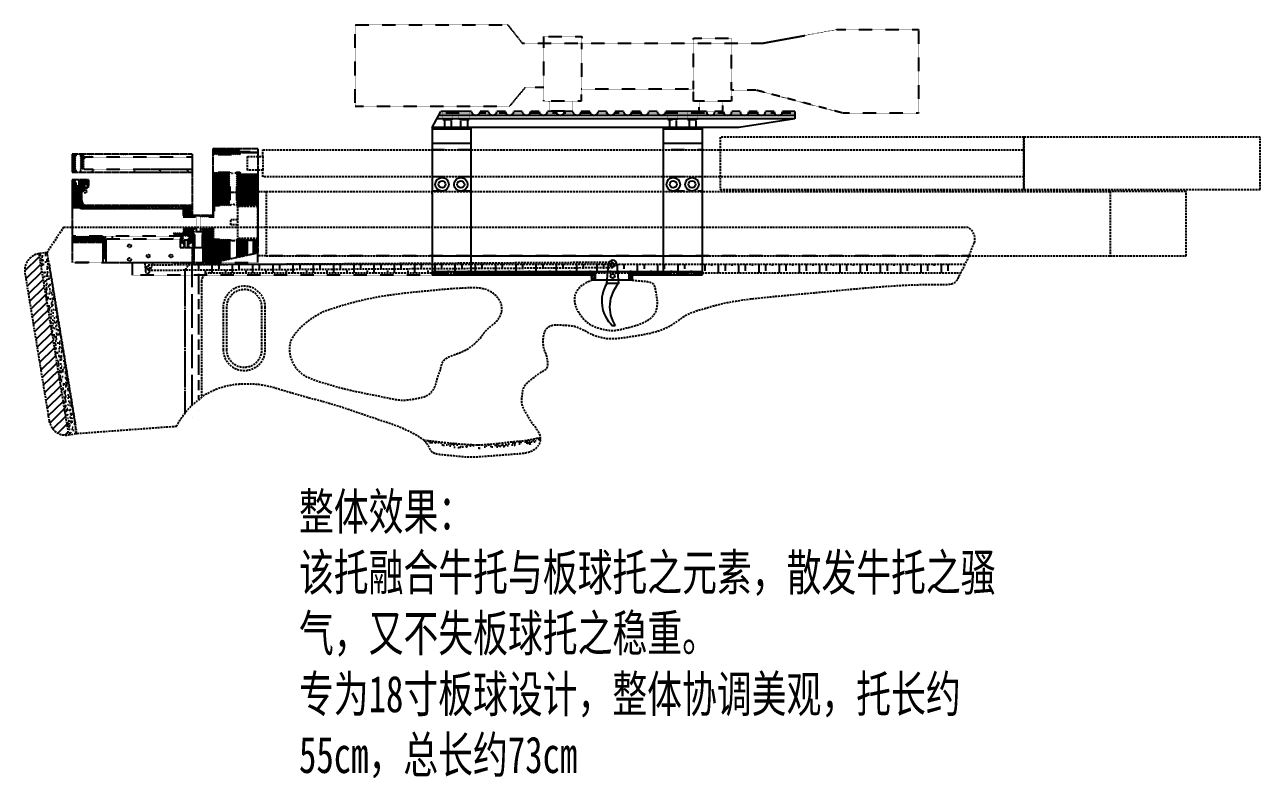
# Model space of a CAD drawing. Header units: millimetres. Extents: x -181533 to 210877, y -131082 to -66261.
# Drawn here: x -181047 to -180315, y -67261 to -66814 of the extents above; entities that cross this region are included whole.
import ezdxf

# ---------------------------------------------------------------- set-up
doc = ezdxf.new("R2010")
doc.units = ezdxf.units.MM
doc.header["$LTSCALE"] = 0.03
doc.header["$MEASUREMENT"] = 0
for name, pattern in [('HIDDEN', [0.375, 0.25, -0.125]), ('HIDDEN2', [0.1875, 0.125, -0.0625]), ('x-col-1st-floor$0$HIDDEN', [9.525, 6.35, -3.175])]:
    doc.linetypes.add(name, pattern=pattern)
doc.layers.get('0').update_dxf_attribs({"color": 1})
for name, color, linetype in [('0$COL-HATCH', 251, 'Continuous'), ('A-MK-DET', 9, 'Continuous'), ('LINK', 2, 'Continuous'), ('S-TEXT-2', 2, 'Continuous'), ('标注线', 3, 'Continuous'), ('轮廓线', 3, 'Continuous')]:
    doc.layers.add(name, color=color, linetype=linetype)
doc.styles.add('ROM', font='romans.shx', dxfattribs={"width": 0.7})

# ---------------------------------------------------------------- blocks, each defined once
blk = doc.blocks.new('座子')
at = {"layer": 'A-MK-DET', "linetype": 'ByBlock'}
h = blk.add_hatch(dxfattribs=at)
h.set_pattern_fill('ANSI31', color=254, scale=0.266499)
h.set_pattern_definition([(45, (-181600.7361, -67370.1735), (-0.5983065, 0.5983065), [])])
h.paths.add_polyline_path([(-180198.88, -67856.34), (-180265.06, -67856.34), (-180265.06, -67859.89), (-180262.73, -67859.89), (-180262.73, -67856.32), (-180198.88, -67856.32)])
h.paths.add_polyline_path([(-180256.82, -67865.25), (-180262.73, -67865.25), (-180262.73, -67859.89), (-180265.06, -67859.89), (-180265.06, -67865.23), (-180258.59, -67865.23)])
h.paths.add_polyline_path([(-180267.72, -67859.89), (-180269.94, -67859.89), (-180269.94, -67867.03), (-180267.72, -67867.03)])
h.paths.add_polyline_path([(-180267.72, -67856.34), (-180269.94, -67856.34), (-180269.94, -67859.89), (-180267.72, -67859.89)])
edge = h.paths.add_edge_path()
edge.add_line((-180198.88, -67865.25), (-180202.88, -67865.25))
edge.add_arc((-180202.44, -67830.76), 34.49, 269.27683, 272.22864)
edge.add_line((-180201.1, -67865.23), (-180198.88, -67865.23))
edge.add_line((-180198.88, -67865.23), (-180198.88, -67865.25))
edge = h.paths.add_edge_path()
edge.add_line((-180202.88, -67865.25), (-180218.65, -67865.25))
edge.add_line((-180218.65, -67865.25), (-180216.87, -67865.23))
edge.add_line((-180216.87, -67865.23), (-180201.1, -67865.23))
edge.add_arc((-180202.44, -67830.76), 34.49, 269.27683, 272.22864, ccw=False)
edge = h.paths.add_edge_path()
edge.add_line((-180260.16, -67875), (-180260.16, -67871.45))
edge.add_line((-180260.16, -67871.45), (-180265.06, -67871.45))
edge.add_line((-180265.06, -67871.45), (-180265.06, -67874.97))
edge.add_line((-180265.06, -67874.97), (-180265.95, -67874.97))
edge.add_line((-180265.95, -67874.97), (-180265.95, -67886.74))
edge.add_arc((-180264.17, -67886.74), 1.78, 180, 220.5416)
edge.add_line((-180265.52, -67887.89), (-180252.8, -67887.89))
edge.add_line((-180252.8, -67887.89), (-180252.18, -67888.51))
edge.add_line((-180252.18, -67888.51), (-180226.5, -67888.51))
edge.add_line((-180226.5, -67888.51), (-180228.28, -67886.74))
edge.add_line((-180228.28, -67886.74), (-180261.18, -67886.74))
edge.add_arc((-180261.18, -67883.74), 2.99, 180, 270, ccw=False)
edge.add_line((-180264.17, -67883.74), (-180264.17, -67878.73))
edge.add_arc((-180261.93, -67878.73), 2.24, 85.17826, 180, ccw=False)
edge.add_arc((-180261.65, -67875), 1.5, 266.72853, 360)
edge = h.paths.add_edge_path(flags=16)
edge.add_arc((-180261.65, -67875), 0.919, 0, 360)
edge = h.paths.add_edge_path(flags=17)
edge.add_line((-180201.1, -67886.74), (-180202.38, -67886.74))
edge.add_line((-180202.38, -67886.74), (-180204.15, -67888.51))
edge.add_line((-180204.15, -67888.51), (-180202.88, -67888.51))
edge.add_arc((-180202.88, -67886.74), 1.78, 270, 360)
edge = h.paths.add_edge_path()
edge.add_line((-180198.88, -67886.74), (-180201.1, -67886.74))
edge.add_arc((-180202.88, -67886.74), 1.78, -90, 0, ccw=False)
edge.add_line((-180202.88, -67888.51), (-180204.15, -67888.51))
edge.add_line((-180204.15, -67888.51), (-180204.15, -67893.4))
edge.add_line((-180204.15, -67893.4), (-180196.51, -67893.4))
edge.add_line((-180196.51, -67893.4), (-180196.51, -67892.52))
edge.add_line((-180196.51, -67892.52), (-180198.88, -67892.52))
edge.add_line((-180198.88, -67892.52), (-180198.88, -67886.74))
h.paths.add_polyline_path([(-180197.39, -67900.07), (-180196.51, -67900.07), (-180196.51, -67900.04), (-180204.15, -67900.04), (-180204.15, -67902.73), (-180209.88, -67902.73), (-180209.88, -67904.5), (-180205.88, -67904.5), (-180205.88, -67909.28), (-180203.71, -67909.28), (-180203.71, -67905.28), (-180203.27, -67904.84), (-180201.49, -67904.84), (-180201.05, -67905.28), (-180201.05, -67909.28), (-180197.39, -67909.28)])
h.paths.add_polyline_path([(-180246.13, -67904.93), (-180252.18, -67904.93), (-180252.8, -67904.93), (-180269.94, -67904.93), (-180269.94, -67908.49), (-180251.65, -67908.49), (-180251.65, -67918.26), (-180249.87, -67918.26), (-180249.87, -67904.93)])
h.paths.add_polyline_path([(-180197.84, -67909.82), (-180197.39, -67909.38), (-180197.39, -67909.28), (-180198.88, -67909.28), (-180198.88, -67918.26), (-180197.84, -67918.26)])
h.paths.add_polyline_path([(-180185.73, -67906.7), (-180185.73, -67900.04), (-180193.84, -67900.04), (-180193.84, -67900.07), (-180192.95, -67900.07), (-180192.95, -67909.28), (-180192.05, -67909.28), (-180192.05, -67920.46), (-180186.62, -67920.46), (-180176.76, -67918.33), (-180177.2, -67906.7)])
h.paths.add_polyline_path([(-180159.97, -67878.74), (-180172.54, -67878.74), (-180172.54, -67886.74), (-180159.97, -67886.74)])
h.paths.add_polyline_path([(-180176.54, -67878.74), (-180186.62, -67878.74), (-180186.62, -67892.52), (-180193.84, -67892.52), (-180193.84, -67893.4), (-180185.73, -67893.4), (-180185.73, -67886.74), (-180176.54, -67886.74)])
h.paths.add_polyline_path([(-180176.54, -67867.02), (-180186.62, -67867.02), (-180186.62, -67878.74), (-180176.54, -67878.74)])
h.paths.add_polyline_path([(-180159.97, -67868.08), (-180170.36, -67868.08), (-180170.36, -67867.02), (-180170.54, -67867.02), (-180172.54, -67867.02), (-180172.54, -67878.74), (-180159.97, -67878.74)])
h.paths.add_polyline_path([(-180177.29, -67852.8), (-180186.62, -67852.8), (-180186.62, -67856.36), (-180177.29, -67856.36)])
h.paths.add_polyline_path([(-180170.36, -67852.78), (-180159.97, -67852.78), (-180159.97, -67852.8), (-180177.29, -67852.8), (-180177.29, -67856.36), (-180170.54, -67856.36), (-180170.36, -67854.38)])
edge = h.paths.add_edge_path()
edge.add_line((-180267.72, -67874.97), (-180267.72, -67871.45))
edge.add_line((-180267.72, -67871.45), (-180269.94, -67871.45))
edge.add_line((-180269.94, -67871.45), (-180269.94, -67887.89))
edge.add_line((-180269.94, -67887.89), (-180265.52, -67887.89))
edge.add_arc((-180264.17, -67886.74), 1.78, 180, 220.5416, ccw=False)
edge.add_line((-180265.95, -67886.74), (-180265.95, -67874.97))
edge.add_line((-180265.95, -67874.97), (-180267.72, -67874.97))
h.paths.add_polyline_path([(-180162.28, -67906.7), (-180161.82, -67915.1), (-180159.97, -67914.7), (-180159.97, -67906.7)])
h.paths.add_polyline_path([(-180166.72, -67916.16), (-180166.72, -67906.7), (-180171.87, -67906.7), (-180171.87, -67917.27)])
h = blk.add_hatch(dxfattribs=at)
h.set_pattern_fill('ANSI37', color=254, scale=0.444164)
h.set_pattern_definition([(45, (-181600.7361, -67370.1735), (-0.9971775, 0.9971775), []), (135, (-181600.7361, -67370.1735), (-0.9971775, -0.9971775), [])])
h.paths.add_polyline_path([(-180265.06, -67871.45), (-180265.95, -67871.45), (-180265.95, -67874.97), (-180265.06, -67874.97)], flags=17)
edge = h.paths.add_edge_path()
edge.add_line((-180260.16, -67871.45), (-180265.06, -67871.45))
edge.add_line((-180265.06, -67871.45), (-180265.06, -67874.97))
edge.add_line((-180265.06, -67874.97), (-180265.95, -67874.97))
edge.add_line((-180265.95, -67874.97), (-180265.95, -67886.74))
edge.add_arc((-180264.17, -67886.74), 1.78, 180, 220.5416)
edge.add_line((-180265.52, -67887.89), (-180252.8, -67887.89))
edge.add_line((-180252.8, -67887.89), (-180252.18, -67888.51))
edge.add_line((-180252.18, -67888.51), (-180226.5, -67888.51))
edge.add_line((-180226.5, -67888.51), (-180228.28, -67886.74))
edge.add_line((-180228.28, -67886.74), (-180261.18, -67886.74))
edge.add_arc((-180261.18, -67883.74), 2.99, 180, 270, ccw=False)
edge.add_line((-180264.17, -67883.74), (-180264.17, -67878.73))
edge.add_arc((-180261.93, -67878.73), 2.24, 85.17826, 180, ccw=False)
edge.add_arc((-180261.65, -67875), 1.5, 266.72853, 360)
edge.add_line((-180260.16, -67875), (-180260.16, -67871.45))
edge = h.paths.add_edge_path(flags=16)
edge.add_arc((-180261.65, -67875), 0.919, 0, 360)
h.paths.add_polyline_path([(-180202.38, -67886.74), (-180228.28, -67886.74), (-180226.5, -67888.51), (-180204.15, -67888.51)])
edge = h.paths.add_edge_path()
edge.add_line((-180201.1, -67886.74), (-180202.38, -67886.74))
edge.add_line((-180202.38, -67886.74), (-180204.15, -67888.51))
edge.add_line((-180204.15, -67888.51), (-180202.88, -67888.51))
edge.add_arc((-180202.88, -67886.74), 1.78, 270, 360)
edge = h.paths.add_edge_path()
edge.add_line((-180202.88, -67865.25), (-180218.65, -67865.25))
edge.add_line((-180218.65, -67865.25), (-180216.87, -67865.23))
edge.add_line((-180216.87, -67865.23), (-180201.1, -67865.23))
edge.add_arc((-180202.44, -67830.76), 34.49, 269.27683, 272.22864, ccw=False)
edge = h.paths.add_edge_path()
edge.add_line((-180218.65, -67865.25), (-180231.61, -67865.25))
edge.add_arc((-180232.04, -67830.76), 34.49, 267.77136, 270.72317, ccw=False)
edge.add_line((-180233.38, -67865.23), (-180220.59, -67865.23))
edge.add_line((-180220.59, -67865.23), (-180216.87, -67865.23))
edge.add_line((-180216.87, -67865.23), (-180218.65, -67865.25))
at = {"color": 254, "linetype": 'x-col-1st-floor$0$HIDDEN', "ltscale": 6}
for p, q in [((-180159.97, -67854.58), (-180159.97, -67868.79)), ((-180159.97, -67886.74), (-180159.97, -67906.7))]:
    blk.add_line(p, q, dxfattribs=at)
at = {"layer": 'A-MK-DET', "color": 254, "linetype": 'ByBlock'}
for p, q in [((-180186.62, -67852.8), (-180186.62, -67892.52)), ((-180186.62, -67852.8), (-180159.97, -67852.8)), ((-180170.36, -67855.29), (-180160.41, -67855.29)), ((-180159.97, -67854.85), (-180160.41, -67855.29)), ((-180159.97, -67852.8), (-180159.97, -67914.7)), ((-180269.94, -67856.34), (-180269.94, -67867.03)), ((-180198.88, -67856.34), (-180269.94, -67856.34)), ((-180198.88, -67856.34), (-180198.88, -67892.52)), ((-180198.88, -67867.03), (-180269.94, -67867.03)), ((-180220.45, -67867.03), (-180220.45, -67867.03)), ((-180170.36, -67868.08), (-180160.41, -67868.08)), ((-180159.97, -67868.53), (-180160.41, -67868.08)), ((-180269.94, -67871.45), (-180269.94, -67920.46)), ((-180260.16, -67871.45), (-180269.94, -67871.45)), ((-180260.16, -67871.45), (-180260.16, -67875)), ((-180264.17, -67883.74), (-180264.17, -67878.73)), ((-180186.62, -67878.74), (-180159.97, -67878.74)), ((-180252.8, -67887.89), (-180269.94, -67887.89)), ((-180198.88, -67886.74), (-180261.18, -67886.74)), ((-180252.18, -67888.51), (-180252.8, -67887.89)), ((-180186.62, -67892.52), (-180198.88, -67892.52)), ((-180252.8, -67905.55), (-180269.94, -67905.55)), ((-180252.18, -67904.93), (-180252.8, -67905.55)), ((-180249.87, -67920.46), (-180249.87, -67906.7)), ((-180205.88, -67906.7), (-180205.88, -67911.48)), ((-180177.2, -67906.7), (-180177.2, -67918.42)), ((-180176.76, -67906.7), (-180176.76, -67918.33)), ((-180172.32, -67906.7), (-180172.32, -67917.37)), ((-180171.87, -67906.7), (-180171.87, -67917.27)), ((-180166.72, -67906.7), (-180166.72, -67916.16)), ((-180166.28, -67906.7), (-180166.28, -67916.06)), ((-180162.72, -67906.7), (-180162.72, -67915.29)), ((-180162.28, -67906.7), (-180162.28, -67915.2)), ((-180269.94, -67908.49), (-180251.65, -67908.49)), ((-180251.65, -67920.46), (-180251.65, -67908.49)), ((-180205.88, -67911.48), (-180192.05, -67911.48)), ((-180203.71, -67907.48), (-180203.27, -67907.04)), ((-180203.71, -67907.48), (-180203.71, -67911.48)), ((-180203.27, -67907.04), (-180201.49, -67907.04)), ((-180203.27, -67907.04), (-180203.27, -67911.48)), ((-180201.05, -67907.48), (-180201.49, -67907.04)), ((-180201.49, -67907.04), (-180201.49, -67911.48)), ((-180201.05, -67907.48), (-180201.05, -67911.48)), ((-180198.88, -67911.48), (-180198.88, -67920.46)), ((-180197.39, -67911.58), (-180197.84, -67912.02)), ((-180197.84, -67912.02), (-180197.84, -67920.46)), ((-180197.39, -67911.58), (-180192.95, -67911.58)), ((-180192.51, -67912.02), (-180192.95, -67911.58)), ((-180192.51, -67912.02), (-180192.51, -67920.46)), ((-180192.05, -67911.48), (-180192.05, -67920.46)), ((-180251.65, -67920.46), (-180186.62, -67920.46)), ((-180222.08, -67920.46), (-180224.46, -67926.66)), ((-180186.62, -67920.46), (-180159.97, -67914.7))]:
    blk.add_line(p, q, dxfattribs=at)
at = {"layer": 'A-MK-DET', "color": 254, "linetype": 'HIDDEN', "ltscale": 0.2}
for p, q in [((-180170.36, -67854.58), (-180159.97, -67854.58)), ((-180170.36, -67856.18), (-180170.36, -67854.58)), ((-180267.72, -67856.34), (-180267.72, -67867.03)), ((-180265.06, -67856.34), (-180265.06, -67867.03)), ((-180262.73, -67858.12), (-180262.73, -67865.25)), ((-180198.88, -67858.12), (-180262.73, -67858.12)), ((-180186.62, -67856.36), (-180170.54, -67856.36)), ((-180170.54, -67856.36), (-180170.36, -67856.18)), ((-180198.88, -67865.25), (-180262.73, -67865.25)), ((-180258.59, -67867.03), (-180256.82, -67865.25)), ((-180216.87, -67867.03), (-180218.65, -67865.25)), ((-180186.62, -67867.02), (-180176.54, -67867.02)), ((-180176.54, -67867.02), (-180176.54, -67886.74)), ((-180172.54, -67867.02), (-180172.54, -67886.74)), ((-180172.54, -67867.02), (-180170.54, -67867.02)), ((-180170.54, -67867.02), (-180170.36, -67867.19)), ((-180170.36, -67867.19), (-180170.36, -67868.79)), ((-180170.36, -67868.79), (-180159.97, -67868.79)), ((-180202.88, -67888.51), (-180269.94, -67888.51)), ((-180228.28, -67886.74), (-180226.5, -67888.51)), ((-180202.38, -67886.74), (-180204.15, -67888.51)), ((-180204.15, -67888.51), (-180204.15, -67893.4)), ((-180185.73, -67886.74), (-180185.73, -67893.4)), ((-180185.73, -67886.74), (-180176.54, -67886.74)), ((-180172.54, -67886.74), (-180159.97, -67886.74)), ((-180204.15, -67893.4), (-180185.73, -67893.4)), ((-180196.51, -67892.52), (-180196.51, -67902.27)), ((-180193.84, -67892.52), (-180193.84, -67902.27)), ((-180204.15, -67904.93), (-180269.94, -67904.93)), ((-180205.88, -67906.7), (-180249.87, -67906.7)), ((-180246.13, -67904.93), (-180246.13, -67906.7)), ((-180209.88, -67906.7), (-180209.88, -67904.93)), ((-180204.15, -67900.04), (-180204.15, -67904.93)), ((-180204.15, -67900.04), (-180185.73, -67900.04)), ((-180197.39, -67902.27), (-180197.39, -67920.46)), ((-180192.95, -67902.27), (-180197.39, -67902.27)), ((-180192.95, -67902.27), (-180192.95, -67920.46)), ((-180185.73, -67900.04), (-180185.73, -67906.7)), ((-180185.73, -67906.7), (-180176.76, -67906.7)), ((-180172.32, -67906.7), (-180166.28, -67906.7)), ((-180162.72, -67906.7), (-180159.97, -67906.7))]:
    blk.add_line(p, q, dxfattribs=at)
at = {"layer": 'A-MK-DET', "color": 254, "linetype": 'HIDDEN', "ltscale": 0.5}
blk.add_line((-180251.65, -67920.46), (-180269.94, -67920.46), dxfattribs=at)
at = {"layer": 'A-MK-DET', "color": 254, "linetype": 'ByBlock'}
for points in [[(-180201.1, -67867.03, 0.414214), (-180202.88, -67865.25), (-180231.61, -67865.25, 0.414214), (-180233.38, -67867.03)], [(-180265.95, -67871.45), (-180265.95, -67886.74, 0.414214), (-180264.17, -67888.51), (-180202.88, -67888.51, 0.414214), (-180201.1, -67886.74)], [(-180226.92, -67920.46), (-180226.4, -67925.76, 0.944546), (-180224.19, -67926.16)]]:
    blk.add_lwpolyline(points, format="xyb", dxfattribs=at)
at = {"layer": 'A-MK-DET', "color": 254, "linetype": 'HIDDEN', "ltscale": 0.2}
blk.add_lwpolyline([(-180267.72, -67871.45), (-180267.72, -67874.97), (-180265.06, -67874.97), (-180265.06, -67871.45)], dxfattribs=at)
at = {"layer": 'A-MK-DET', "color": 254, "linetype": 'ByBlock'}
for centre, radius in [((-180262.36, -67878.33), 0.917), ((-180261.65, -67875), 0.919), ((-180235.96, -67910.66), 0.935), ((-180235.96, -67918.62), 0.935), ((-180224.85, -67916.57), 0.935), ((-180211.39, -67916.57), 0.935), ((-180224.86, -67923.56), 0.935)]:
    blk.add_circle(centre, radius, dxfattribs=at)
at = {"layer": 'A-MK-DET', "color": 254, "linetype": 'HIDDEN', "ltscale": 0.2}
for centre, radius, start, end in [((-180174.54, -67863.46), 4.08, 240.67277, 299.32723), ((-180174.54, -67889.86), 3.71, 57.41936, 122.58064), ((-180174.54, -67903.77), 3.68, 232.89727, 307.10273), ((-180164.28, -67903.31), 3.94, 239.49943, 300.50057)]:
    blk.add_arc(centre, radius, start, end, dxfattribs=at)
at = {"layer": 'A-MK-DET', "color": 254, "linetype": 'ByBlock'}
for centre, radius, start, end in [((-180261.93, -67878.73), 2.24, 86.41846, 180), ((-180261.65, -67875), 1.5, 264.86819, 0), ((-180261.18, -67883.74), 2.99, 180, 270)]:
    blk.add_arc(centre, radius, start, end, dxfattribs=at)
at = {"layer": 'S-TEXT-2', "color": 254, "linetype": 'x-col-1st-floor$0$HIDDEN', "ltscale": 6}
for p, q in [((-180159.97, -67916.42), (-180159.97, -67878.42)), ((-180159.97, -67878.42), (-180154.97, -67878.42)), ((-180154.97, -67878.42), (-179654.97, -67878.42)), ((-180154.97, -67878.42), (-180154.97, -67916.42)), ((-179654.97, -67878.42), (-179654.97, -67916.42)), ((-179609.97, -67878.42), (-179654.97, -67878.42)), ((-179609.97, -67916.42), (-179609.97, -67878.42)), ((-180159.97, -67887.22), (-180171.98, -67887.22)), ((-180171.98, -67887.22), (-180171.98, -67906.22)), ((-180171.98, -67895.22), (-180175.98, -67895.22)), ((-180175.98, -67898.22), (-180175.98, -67895.22)), ((-180171.98, -67898.22), (-180175.98, -67898.22)), ((-180159.97, -67906.22), (-180171.98, -67906.22)), ((-180154.97, -67916.42), (-180159.97, -67916.42)), ((-180154.97, -67916.42), (-179654.97, -67916.42)), ((-179654.97, -67916.42), (-179609.97, -67916.42))]:
    blk.add_line(p, q, dxfattribs=at)
blk = doc.blocks.new('桥')
at = {"layer": '轮廓线', "linetype": 'ByBlock'}
h = blk.add_hatch(dxfattribs=at)
h.set_pattern_fill('ANSI31', color=254, scale=0.3)
h.set_pattern_definition([(45, (8261.1833, -271.55995), (-0.6735192, 0.6735192), [])])
h.paths.add_polyline_path([(9732.69, -2483.11), (9649.61, -2483.11), (9649.61, -2485.11), (9730.69, -2485.11), (9730.69, -2488.11), (9732.69, -2488.11)])
h.paths.add_polyline_path([(9645.61, -2483.11), (9636.11, -2483.11), (9636.11, -2485.11), (9645.61, -2485.11)])
h.paths.add_polyline_path([(9776.61, -2485.11), (9776.61, -2483.11), (9752.69, -2483.11), (9752.69, -2488.11), (9754.69, -2488.11), (9754.69, -2485.11)])
h.paths.add_polyline_path([(9792.11, -2483.11), (9792.11, -2485.11), (9796.11, -2485.11), (9796.11, -2483.11)])
h.paths.add_polyline_path([(9788.11, -2485.11), (9788.11, -2483.11), (9781.61, -2483.11), (9781.61, -2485.11)])
at = {"color": 254, "linetype": 'x-col-1st-floor$0$HIDDEN', "ltscale": 6}
blk.add_line((9636.11, -2473.61), (9796.11, -2473.61), dxfattribs=at)
at = {"layer": '轮廓线', "color": 254, "linetype": 'ByBlock'}
for p, q in [((9636.11, -2397.55), (9641.43, -2388.05)), ((9771.11, -2392.55), (9639.15, -2392.55)), ((9771.11, -2390.55), (9640.16, -2390.55)), ((9659.57, -2388.05), (9641.43, -2388.05)), ((9669.57, -2388.05), (9664.57, -2388.05)), ((9679.57, -2388.05), (9674.57, -2388.05)), ((9689.57, -2388.05), (9684.57, -2388.05)), ((9699.57, -2388.05), (9694.57, -2388.05)), ((9709.57, -2388.05), (9704.57, -2388.05)), ((9719.57, -2388.05), (9714.57, -2388.05)), ((9729.57, -2388.05), (9724.57, -2388.05)), ((9739.57, -2388.05), (9734.57, -2388.05)), ((9749.57, -2388.05), (9744.57, -2388.05)), ((9759.57, -2388.05), (9754.57, -2388.05)), ((9769.57, -2388.05), (9764.57, -2388.05)), ((9851.11, -2390.55), (9771.11, -2390.55)), ((9851.11, -2392.55), (9771.11, -2392.55)), ((9798.76, -2388.05), (9774.57, -2388.05)), ((9808.76, -2388.05), (9803.76, -2388.05)), ((9818.76, -2388.05), (9813.76, -2388.05)), ((9851.11, -2392.55), (9817.83, -2397.55)), ((9828.76, -2388.05), (9823.76, -2388.05)), ((9838.76, -2388.05), (9833.76, -2388.05)), ((9851.11, -2388.05), (9843.76, -2388.05)), ((9851.11, -2388.05), (9851.11, -2392.55)), ((9636.11, -2397.55), (9636.11, -2481.11)), ((9659.11, -2397.55), (9636.11, -2397.55)), ((9817.83, -2397.55), (9636.11, -2397.55)), ((9659.11, -2398.55), (9636.11, -2398.55)), ((9659.11, -2397.55), (9659.11, -2483.11)), ((9773.11, -2397.55), (9773.11, -2483.11)), ((9796.11, -2397.55), (9773.11, -2397.55)), ((9796.11, -2398.55), (9773.11, -2398.55)), ((9796.11, -2397.55), (9796.11, -2481.11)), ((9659.11, -2407.05), (9636.62, -2407.05)), ((9796.11, -2407.05), (9773.11, -2407.05)), ((9636.11, -2481.11), (9636.11, -2485.11)), ((9739.73, -2490.11), (9740.68, -2478.74)), ((9745.68, -2478.74), (9746.62, -2490.11)), ((9796.11, -2481.11), (9796.11, -2485.11)), ((9659.04, -2483.11), (9636.04, -2483.11)), ((9796.04, -2483.11), (9636.04, -2483.11)), ((9730.69, -2485.11), (9636.11, -2485.11)), ((9645.61, -2483.11), (9645.61, -2485.11)), ((9649.61, -2483.11), (9649.61, -2485.11)), ((9730.69, -2485.11), (9730.69, -2488.11)), ((9754.69, -2488.11), (9730.69, -2488.11)), ((9732.69, -2483.11), (9732.69, -2488.11)), ((9752.69, -2483.11), (9752.69, -2488.11)), ((9796.11, -2485.11), (9754.69, -2485.11)), ((9754.69, -2485.11), (9754.69, -2488.11)), ((9773.11, -2483.11), (9796.11, -2483.11)), ((9776.61, -2483.11), (9776.61, -2485.11)), ((9781.61, -2483.11), (9781.61, -2485.11)), ((9788.11, -2483.11), (9788.11, -2485.11)), ((9792.11, -2483.11), (9792.11, -2485.11)), ((9746.62, -2490.11), (9739.61, -2490.11)), ((9744.68, -2515.11), (9743.05, -2515.11))]:
    blk.add_line(p, q, dxfattribs=at)
at = {"layer": '轮廓线', "color": 254, "linetype": 'HIDDEN', "ltscale": 0.5}
for p, q in [((9659.8, -2389.05), (9640.92, -2389.05)), ((9669.8, -2389.05), (9664.34, -2389.05)), ((9679.8, -2389.05), (9674.34, -2389.05)), ((9689.8, -2389.05), (9684.34, -2389.05)), ((9699.8, -2389.05), (9694.34, -2389.05)), ((9709.8, -2389.05), (9704.34, -2389.05)), ((9719.8, -2389.05), (9714.34, -2389.05)), ((9729.8, -2389.05), (9724.34, -2389.05)), ((9739.8, -2389.05), (9734.34, -2389.05)), ((9749.8, -2389.05), (9744.34, -2389.05)), ((9759.8, -2389.05), (9754.34, -2389.05)), ((9769.8, -2389.05), (9764.34, -2389.05)), ((9798.96, -2389.05), (9774.34, -2389.05)), ((9808.96, -2389.05), (9803.55, -2389.05)), ((9818.96, -2389.05), (9813.55, -2389.05)), ((9828.96, -2389.05), (9823.55, -2389.05)), ((9838.96, -2389.05), (9833.55, -2389.05)), ((9851.11, -2389.05), (9843.55, -2389.05)), ((9659.11, -2410.88), (9636.11, -2410.88)), ((9796.11, -2410.88), (9773.11, -2410.88)), ((9659.11, -2426.88), (9636.11, -2426.88)), ((9796.11, -2426.88), (9773.11, -2426.88)), ((9659.11, -2435.4), (9636.11, -2435.4)), ((9796.11, -2435.4), (9773.11, -2435.4))]:
    blk.add_line(p, q, dxfattribs=at)
at = {"layer": '轮廓线', "color": 254, "linetype": 'HIDDEN', "ltscale": 0.2}
for p, q in [((9642.46, -2388.05), (9642.46, -2393.05)), ((9648.46, -2393.05), (9642.46, -2393.05)), ((9643.46, -2393.05), (9643.46, -2397.55)), ((9647.46, -2393.05), (9647.46, -2397.55)), ((9648.46, -2388.05), (9648.46, -2393.05)), ((9652.08, -2388.05), (9652.08, -2393.05)), ((9658.08, -2393.05), (9652.08, -2393.05)), ((9653.08, -2393.05), (9653.08, -2397.55)), ((9657.08, -2393.05), (9657.08, -2397.55)), ((9658.08, -2388.05), (9658.08, -2393.05)), ((9775.8, -2388.05), (9775.8, -2393.05)), ((9781.8, -2393.05), (9775.8, -2393.05)), ((9776.8, -2393.05), (9776.8, -2397.55)), ((9780.8, -2393.05), (9780.8, -2397.55)), ((9781.8, -2388.05), (9781.8, -2393.05)), ((9787.43, -2388.05), (9787.43, -2393.05)), ((9793.43, -2393.05), (9787.43, -2393.05)), ((9788.43, -2393.05), (9788.43, -2397.55)), ((9792.43, -2393.05), (9792.43, -2397.55)), ((9793.43, -2388.05), (9793.43, -2393.05))]:
    blk.add_line(p, q, dxfattribs=at)
at = {"layer": '轮廓线', "color": 254, "linetype": 'ByBlock'}
for centre, radius in [((9642.06, -2431.32), 4), ((9642.06, -2431.32), 2.1), ((9653.17, -2431.32), 4), ((9653.17, -2431.32), 2.1), ((9779.06, -2431.32), 4), ((9779.06, -2431.32), 2.1), ((9790.17, -2431.32), 4), ((9790.17, -2431.32), 2.1), ((9743.18, -2479.07), 1.25), ((9743.18, -2485.6), 1.25), ((9743.18, -2485.6), 1.25)]:
    blk.add_circle(centre, radius, dxfattribs=at)
for centre, radius, start, end in [((9662.07, -2388), 2.5, 181.10492, 358.89508), ((9672.07, -2388), 2.5, 181.10492, 358.89508), ((9682.07, -2388), 2.5, 181.10492, 358.89508), ((9692.07, -2388), 2.5, 181.10492, 358.89508), ((9702.07, -2388), 2.5, 181.10492, 358.89508), ((9712.07, -2388), 2.5, 181.10492, 358.89508), ((9722.07, -2388), 2.5, 181.10492, 358.89508), ((9732.07, -2388), 2.5, 181.10492, 358.89508), ((9742.07, -2388), 2.5, 181.10492, 358.89508), ((9752.07, -2388), 2.5, 181.10492, 358.89508), ((9762.07, -2388), 2.5, 181.10492, 358.89508), ((9772.07, -2388), 2.5, 181.10492, 358.89508), ((9801.26, -2388.05), 2.5, 180, 0), ((9811.26, -2388.05), 2.5, 180, 0), ((9821.26, -2388.05), 2.5, 180, 0), ((9831.26, -2388.05), 2.5, 180, 360), ((9841.26, -2388.05), 2.5, 180, 0), ((9743.18, -2478.74), 2.5, 0, 180), ((9756.55, -2500.51), 19.88, 148.44554, 227.25158), ((9761.87, -2503.87), 20.54, 137.94616, 213.16568)]:
    blk.add_arc(centre, radius, start, end, dxfattribs=at)
blk = doc.blocks.new('123')
at = {"color": 7, "linetype": 'HIDDEN2', "ltscale": 0.0002}
for p, q in [((-182575.45, -66515.55), (-182597.93, -66515.55)), ((-182597.93, -66515.55), (-182597.93, -66519.14)), ((-182575.45, -66545.78), (-182575.45, -66515.55)), ((-182664.2, -66516.41), (-182686.68, -66516.41)), ((-182686.68, -66516.41), (-182686.68, -66520)), ((-182686.68, -66547.23), (-182686.68, -66520)), ((-182664.2, -66546.64), (-182664.2, -66516.41)), ((-182597.93, -66546.37), (-182597.93, -66519.14))]:
    blk.add_line(p, q, dxfattribs=at)
at = {"layer": 'S-TEXT-2', "color": 7, "linetype": 'HIDDEN2', "ltscale": 0.0002}
blk.add_lwpolyline([(-182575.45, -66553.7), (-182575.45, -66545.78), (-182564.32, -66545.78), (-182555.04, -66556.98), (-182463.7, -66556.98), (-182463.7, -66508.47), (-182554.04, -66508.47), (-182562.73, -66519.41), (-182705.14, -66519.41), (-182748.92, -66511.41), (-182797.39, -66511.41), (-182797.39, -66512.11), (-182797.39, -66560.88), (-182752.73, -66560.88), (-182701.06, -66547.23), (-182686.68, -66547.23), (-182686.68, -66553.76), (-182664.2, -66553.76), (-182664.2, -66546.64), (-182597.53, -66546.64), (-182597.53, -66553.7)], close=True, dxfattribs=at)
for points in [[(-182681.28, -66553.76), (-182681.28, -66559.85), (-182667.52, -66559.85), (-182667.52, -66553.76)], [(-182592.33, -66553.7), (-182592.33, -66559.79), (-182578.57, -66559.79), (-182578.57, -66553.7)]]:
    blk.add_lwpolyline(points, dxfattribs=at)

msp = doc.modelspace()

# ---------------------------------------------------------------- hatches: boundary and pattern name
at = {"layer": '0$COL-HATCH', "linetype": 'x-col-1st-floor$0$HIDDEN', "ltscale": 6}
h = msp.add_hatch(dxfattribs=at)
h.set_pattern_fill('ANSI31', color=6, scale=30, angle=-0.784442)
h.set_pattern_definition([(44.215558, (910.1304, -1823.4685), (-2.61509905, 2.68770478), [])])
h.paths.add_polyline_path([(-181038.751, -66949.709, 0.4137732), (-181046.988, -66961.191), (-181032.644, -67048.778, 0.4142214), (-181021.159, -67057.03)])
h = msp.add_hatch(dxfattribs=at)
h.set_pattern_fill('AR-CONC', color=6, scale=0.7, angle=-0.784442)
h.set_pattern_definition([(49.215558, (910.1304, -1823.4685), (5.01433689, -0.50796217), [0.525, -5.775]), (354.215558, (910.1304, -1823.4685), (-0.89908222, 5.27814865), [0.42, -4.62]), (99.6670025, (910.5483, -1823.511), (4.11525465, 4.77018642), [0.44618134, -4.90799478]), (45.399758, (910.1496, -1822.0687), (7.45412666, -1.2608051), [0.7875, -8.6625]), (95.8511935, (910.771, -1822.174), (6.63537477, 6.7286181), [0.6692724, -7.36199632]), (350.399722, (910.1496, -1822.069), (6.63537477, 6.7286181), [0.63, -6.93]), (20.215558, (910.8447, -1822.428), (4.13937291, -2.87527249), [0.525, -5.775]), (325.215558, (910.8447, -1822.428), (1.77254222, 5.05225653), [0.42, -4.62]), (70.6670027, (911.1897, -1822.668), (5.91191508, 2.17698403), [0.44618133, -4.90799478]), (36.715558, (910.1304, -1823.4685), (0.117013784, 2.328873246), [0, -4.564, 0, -4.69, 0, -4.6375]), (6.715558, (910.1304, -1823.4685), (1.879112493, 2.735412045), [0, -2.674, 0, -4.459, 0, -1.7675]), (326.715558, (908.5695, -1823.4472), (3.7342453, -0.209028005), [0, -1.75, 0, -5.46, 0, -7.245]), (316.715558, (907.8696, -1823.4376), (4.091514114, 0.644779745), [0, -2.275, 0, -3.626, 0, -5.145])])
edge = h.paths.add_edge_path()
edge.add_spline(control_points=[(-181017.033, -67051.289), (-181017.035, -67051.288), (-181017.037, -67051.288), (-181017.039, -67051.287)], knot_values=[122.2959767, 122.2959767, 122.2959767, 122.2959767, 122.3022458, 122.3022458, 122.3022458, 122.3022458], degree=3, periodic=0)
edge.add_line((-181017.039, -67051.287), (-181033.815, -66948.901))
edge.add_line((-181033.815, -66948.901), (-181038.749, -66949.709))
edge.add_line((-181038.749, -66949.709), (-181021.159, -67057.03))
edge.add_line((-181021.159, -67057.03), (-181016.225, -67056.223))
edge.add_line((-181016.225, -67056.223), (-181017.033, -67051.289))
h = msp.add_hatch(dxfattribs=at)
h.set_pattern_fill('GOST_WOOD', color=6, scale=2)
h.set_pattern_definition([(90, (0, 950.426), (12, -7e-16), [20, -4]), (90, (4, 946.426), (12, -7e-16), [12, -3, 6, -3]), (90, (8, 940.426), (12, -7e-16), [20, -4])])
h.paths.add_polyline_path([(-180651.351, -66955.915), (-180909.024, -66955.915), (-180909.024, -66956.915), (-180950.304, -66956.915, 0.236068), (-180952.304, -66960.915), (-180952.304, -66964.419), (-180942.035, -66964.419, -0.3206904), (-180937.304, -66961.036), (-180651.351, -66960.987)])
h.paths.add_polyline_path([(-180909.024, -66955.915), (-180947.304, -66955.915, 0.1622777), (-180950.304, -66956.915), (-180909.024, -66956.915)])
h.paths.add_polyline_path([(-180942.304, -67041.471), (-180942.399, -67041.541), (-180942.368, -67041.518), (-180942.336, -67041.494), (-180942.304, -67041.471)])
h.paths.add_polyline_path([(-180944.511, -67043.238), (-180944.565, -67043.285), (-180944.529, -67043.254), (-180944.494, -67043.222), (-180944.458, -67043.191)])
h.paths.add_polyline_path([(-180944.369, -67043.114), (-180944.422, -67043.16), (-180944.386, -67043.129), (-180944.351, -67043.099), (-180944.315, -67043.068)])
h.paths.add_polyline_path([(-180944.655, -67043.364), (-180944.71, -67043.412), (-180944.674, -67043.38), (-180944.637, -67043.349), (-180944.601, -67043.317)])
h.paths.add_polyline_path([(-180944.227, -67042.992), (-180944.28, -67043.038), (-180944.245, -67043.007), (-180944.209, -67042.977), (-180944.174, -67042.947)])
h.paths.add_polyline_path([(-180944.8, -67043.492), (-180944.855, -67043.542), (-180944.819, -67043.509), (-180944.783, -67043.477), (-180944.746, -67043.445)])
h.paths.add_polyline_path([(-180944.086, -67042.872), (-180944.139, -67042.917), (-180944.104, -67042.887), (-180944.069, -67042.858), (-180944.034, -67042.828)])
h.paths.add_polyline_path([(-180944.946, -67043.623), (-180945.002, -67043.674), (-180944.965, -67043.641), (-180944.929, -67043.608), (-180944.892, -67043.575)])
h.paths.add_polyline_path([(-180943.947, -67042.755), (-180943.999, -67042.799), (-180943.964, -67042.77), (-180943.93, -67042.741), (-180943.895, -67042.712)])
h.paths.add_polyline_path([(-180945.094, -67043.756), (-180945.15, -67043.808), (-180945.113, -67043.774), (-180945.076, -67043.741), (-180945.039, -67043.707)])
h.paths.add_polyline_path([(-180943.809, -67042.64), (-180943.86, -67042.683), (-180943.826, -67042.654), (-180943.791, -67042.626), (-180943.757, -67042.597)])
h.paths.add_polyline_path([(-180945.242, -67043.891), (-180945.299, -67043.944), (-180945.262, -67043.91), (-180945.225, -67043.876), (-180945.188, -67043.842)])
h.paths.add_polyline_path([(-180943.671, -67042.527), (-180943.723, -67042.569), (-180943.688, -67042.541), (-180943.654, -67042.513), (-180943.62, -67042.485)])
h.paths.add_polyline_path([(-180945.392, -67044.029), (-180945.45, -67044.082), (-180945.412, -67044.047), (-180945.375, -67044.013), (-180945.337, -67043.978)])
h.paths.add_polyline_path([(-180943.535, -67042.416), (-180943.586, -67042.457), (-180943.552, -67042.429), (-180943.518, -67042.402), (-180943.484, -67042.375)])
h.paths.add_polyline_path([(-180945.543, -67044.168), (-180945.601, -67044.222), (-180945.563, -67044.187), (-180945.525, -67044.152), (-180945.488, -67044.117)])
h.paths.add_polyline_path([(-180943.4, -67042.307), (-180943.45, -67042.347), (-180943.417, -67042.32), (-180943.383, -67042.293), (-180943.349, -67042.266)])
h.paths.add_polyline_path([(-180945.695, -67044.308), (-180945.754, -67044.363), (-180945.715, -67044.328), (-180945.677, -67044.292), (-180945.639, -67044.257)])
h.paths.add_polyline_path([(-180943.266, -67042.2), (-180943.316, -67042.24), (-180943.282, -67042.213), (-180943.249, -67042.187), (-180943.216, -67042.16)])
h.paths.add_polyline_path([(-180945.847, -67044.451), (-180945.907, -67044.506), (-180945.869, -67044.47), (-180945.83, -67044.435), (-180945.792, -67044.399)])
h.paths.add_polyline_path([(-180943.132, -67042.095), (-180943.182, -67042.134), (-180943.149, -67042.108), (-180943.116, -67042.082), (-180943.083, -67042.056)])
h.paths.add_polyline_path([(-180946.001, -67044.594), (-180946.062, -67044.651), (-180946.023, -67044.615), (-180945.984, -67044.579), (-180945.946, -67044.542)])
edge = h.paths.add_edge_path()
edge.add_line((-180952.304, -67044.306), (-180951.657, -67043.476))
edge.add_line((-180951.657, -67043.476), (-180951.019, -67042.697))
edge.add_line((-180951.019, -67042.697), (-180950.389, -67041.967))
edge.add_line((-180950.389, -67041.967), (-180949.769, -67041.282))
edge.add_line((-180949.769, -67041.282), (-180949.159, -67040.639))
edge.add_line((-180949.159, -67040.639), (-180948.559, -67040.036))
edge.add_line((-180948.559, -67040.036), (-180947.97, -67039.469))
edge.add_line((-180947.97, -67039.469), (-180947.392, -67038.936))
edge.add_line((-180947.392, -67038.936), (-180946.826, -67038.433))
edge.add_line((-180946.826, -67038.433), (-180946.272, -67037.957))
edge.add_line((-180946.272, -67037.957), (-180945.731, -67037.506))
edge.add_line((-180945.731, -67037.506), (-180945.202, -67037.077))
edge.add_line((-180945.202, -67037.077), (-180944.687, -67036.666))
edge.add_line((-180944.687, -67036.666), (-180944.186, -67036.271))
edge.add_line((-180944.186, -67036.271), (-180943.698, -67035.891))
edge.add_line((-180943.698, -67035.891), (-180943.223, -67035.524))
edge.add_line((-180943.223, -67035.524), (-180942.758, -67035.171))
edge.add_line((-180942.758, -67035.171), (-180942.304, -67034.831))
edge.add_line((-180942.304, -67034.831), (-180942.303, -66966.036))
edge.add_arc((-180937.303, -66966.036), 5, 161.132057, 179.999537, ccw=False)
edge.add_line((-180942.035, -66964.419), (-180952.304, -66964.419))
edge.add_line((-180952.304, -66964.419), (-180952.304, -67044.306))
h.paths.add_polyline_path([(-180946.156, -67044.739), (-180946.217, -67044.797), (-180946.178, -67044.76), (-180946.139, -67044.724), (-180946.1, -67044.687)])
h.paths.add_polyline_path([(-180942.983, -67041.979), (-180943.049, -67042.03), (-180943.016, -67042.005), (-180942.983, -67041.979), (-180942.951, -67041.954), (-180942.918, -67041.929)])
h.paths.add_polyline_path([(-180946.311, -67044.885), (-180946.374, -67044.944), (-180946.334, -67044.907), (-180946.295, -67044.87), (-180946.256, -67044.834)])
h.paths.add_polyline_path([(-180942.819, -67041.853), (-180942.885, -67041.904), (-180942.852, -67041.879), (-180942.819, -67041.854), (-180942.787, -67041.829), (-180942.754, -67041.804)])
h.paths.add_polyline_path([(-180947.698, -67046.193), (-180947.78, -67046.27), (-180947.739, -67046.231)])
h.paths.add_polyline_path([(-180947.129, -67045.658), (-180947.049, -67045.582), (-180947.089, -67045.62)])
h.paths.add_polyline_path([(-180947.129, -67045.658), (-180947.21, -67045.734), (-180947.17, -67045.696)])
h.paths.add_polyline_path([(-180947.291, -67045.81), (-180947.372, -67045.886), (-180947.331, -67045.848)])
h.paths.add_polyline_path([(-180947.453, -67045.963), (-180947.535, -67046.039), (-180947.494, -67046.001)])
h.paths.add_polyline_path([(-180947.616, -67046.116), (-180947.698, -67046.193), (-180947.657, -67046.154)])
h.paths.add_polyline_path([(-180942.657, -67041.731), (-180942.722, -67041.78), (-180942.689, -67041.755), (-180942.657, -67041.731), (-180942.625, -67041.707), (-180942.592, -67041.683)])
h.paths.add_polyline_path([(-180947.821, -67046.308), (-180947.903, -67046.385), (-180947.862, -67046.347)])
h.paths.add_polyline_path([(-180942.496, -67041.611), (-180942.56, -67041.659), (-180942.528, -67041.635), (-180942.496, -67041.611), (-180942.464, -67041.588), (-180942.431, -67041.564)])
h.paths.add_polyline_path([(-180947.945, -67046.423), (-180948.027, -67046.5), (-180947.986, -67046.462)])
h = msp.add_hatch(dxfattribs=at)
h.set_pattern_fill('GOST_WOOD', color=6, scale=2)
h.set_pattern_definition([(90, (0, 661.111), (12, -7e-16), [20, -4]), (90, (4, 657.111), (12, -7e-16), [12, -3, 6, -3]), (90, (8, 651.111), (12, -7e-16), [20, -4])])
edge = h.paths.add_edge_path()
edge.add_spline(control_points=[(-180499.485, -66960.96), (-180499.006, -66960.068), (-180498.08, -66958.458), (-180497.197, -66956.703), (-180496.818, -66955.915)], knot_values=[719.8119628, 719.8119628, 719.8119628, 719.8119628, 722.7580169, 725.0989589, 725.0989589, 725.0989589, 725.0989589], degree=3, periodic=0)
edge.add_line((-180496.818, -66955.915), (-180645.797, -66955.915))
edge.add_line((-180645.797, -66955.915), (-180645.797, -66960.986))
edge.add_line((-180645.797, -66960.986), (-180499.485, -66960.96))
h = msp.add_hatch(dxfattribs=at)
h.set_pattern_fill('AR-CONC', color=6, scale=0.7)
h.set_pattern_definition([(50, (0, 661.111), (5.02082128, -0.439264945), [0.525, -5.775]), (355, (0, 661.111), (-0.97125934, 5.26534494), [0.42, -4.62]), (100.4514445, (0.4184, 661.0745), (4.04956193, 4.82607994), [0.44618134, -4.90799478]), (46.1842, (0, 662.511), (7.47068931, -1.15863497), [0.7875, -8.6625]), (96.6356355, (0.6226, 662.4145), (6.54263362, 6.8188302), [0.6692724, -7.36199632]), (351.184164, (0, 662.511), (6.5426336, 6.8188302), [0.63, -6.93]), (21, (0.7, 662.161), (4.178349365, -2.818332235), [0.525, -5.775]), (326, (0.7, 662.161), (1.70320732, 5.07605032), [0.42, -4.62]), (71.4514447, (1.048, 661.926), (5.88155664, 2.25771807), [0.44618133, -4.90799478]), (37.5, (0, 661.111), (0.085118987, 2.330256977), [0, -4.564, 0, -4.69, 0, -4.6375]), (7.5, (0, 661.111), (1.841486762, 2.760881983), [0, -2.674, 0, -4.459, 0, -1.7675]), (327.5, (-1.561, 661.111), (3.736757053, -0.157884102), [0, -1.75, 0, -5.46, 0, -7.245]), (317.5, (-2.261, 661.111), (4.082303185, 0.700734876), [0, -2.275, 0, -3.626, 0, -5.145])])
edge = h.paths.add_edge_path()
edge.add_spline(control_points=[(-180741.54, -67058.568), (-180744.472, -67059.241), (-180750.281, -67060.573), (-180762.26, -67061.316), (-180775.241, -67063.405), (-180792.292, -67062.284), (-180803.199, -67060.995), (-180810.031, -67060.187)], knot_values=[0, 0, 0, 0, 9.0101193, 17.8446049, 35.9461335, 48.2639359, 68.9184757, 68.9184757, 68.9184757, 68.9184757], degree=3, periodic=0)
edge.add_spline(control_points=[(-180810.031, -67060.187), (-180810.263, -67060.16), (-180810.495, -67060.132), (-180810.727, -67060.105)], knot_values=[-0.7006728, -0.7006728, -0.7006728, -0.7006728, 0, 0, 0, 0], degree=3, periodic=0)
edge.add_spline(control_points=[(-180810.727, -67060.105), (-180810.006, -67060.764), (-180809.351, -67061.494), (-180808.809, -67062.315)], knot_values=[336.4744327, 336.4744327, 336.4744327, 336.4744327, 339.3884541, 339.3884541, 339.3884541, 339.3884541], degree=3, periodic=0)
edge.add_spline(control_points=[(-180808.809, -67062.315), (-180808.603, -67062.347), (-180808.398, -67062.378), (-180808.192, -67062.41)], knot_values=[-0.6229956, -0.6229956, -0.6229956, -0.6229956, 0, 0, 0, 0], degree=3, periodic=0)
edge.add_spline(control_points=[(-180808.192, -67062.41), (-180802.25, -67063.318), (-180791.108, -67065.022), (-180773.95, -67065.008), (-180759.462, -67063.543), (-180748.432, -67062.723), (-180743.335, -67061.335), (-180741.626, -67060.869)], knot_values=[0, 0, 0, 0, 18.0090558, 33.7708122, 51.2966261, 61.6959808, 66.9411482, 66.9411482, 66.9411482, 66.9411482], degree=3, periodic=0)
edge.add_spline(control_points=[(-180741.626, -67060.869), (-180741.474, -67060.109), (-180741.447, -67059.322), (-180741.54, -67058.568)], knot_values=[412.448481, 412.448481, 412.448481, 412.448481, 414.7344498, 414.7344498, 414.7344498, 414.7344498], degree=3, periodic=0)

# ---------------------------------------------------------------- linework, layer by layer
at = {"layer": 'A-MK-DET', "color": 5, "linetype": 'HIDDEN'}
msp.add_line((-180687.216, -66962.386), (-180687.216, -66965.382), dxfattribs=at)
for points in [[(-181019.024, -66933.882), (-181019.024, -66954.882), (-180909.024, -66954.882), (-180909.024, -66950.882)], [(-180487.585, -66950.882), (-180909.024, -66950.882), (-180909.024, -66933.882)], [(-180711.216, -66962.386), (-180983.353, -66962.386), (-180983.353, -66954.882)], [(-180711.223, -66965.384), (-180711.216, -66962.386), (-180983.353, -66962.386), (-180983.353, -66954.882)], [(-180645.797, -66950.882), (-180645.797, -66962.386), (-180687.216, -66962.386)], [(-180645.797, -66950.882), (-180645.797, -66962.386), (-180687.216, -66962.382)], [(-180711.216, -66962.382), (-180714.93, -66962.382)]]:
    msp.add_lwpolyline(points, dxfattribs=at)
at = {"layer": 'S-TEXT-2', "color": 254, "linetype": 'x-col-1st-floor$0$HIDDEN', "ltscale": 6}
for p, q in [((-180805.797, -66883.652), (-180805.797, -66899.652)), ((-180906.05, -66892.109), (-180906.05, -66900.109)), ((-180805.797, -66914.104), (-180805.797, -66912.672)), ((-180805.797, -66912.672), (-180805.797, -66950.882))]:
    msp.add_line(p, q, dxfattribs=at)
at = {"layer": 'S-TEXT-2', "color": 6, "linetype": 'x-col-1st-floor$0$HIDDEN', "ltscale": 6}
for p, q in [((-181024.024, -66933.915), (-181033.9, -66948.915)), ((-181024.024, -66933.915), (-180488.865, -66933.915)), ((-181038.75, -66949.714), (-181021.159, -67057.03)), ((-181032.692, -66955.763), (-181017.039, -67051.287)), ((-180952.304, -66960.915), (-180952.304, -67044.306)), ((-180947.304, -66955.915), (-180489.818, -66955.915)), ((-180937.304, -66961.036), (-180492.484, -66960.959)), ((-180942.303, -66966.036), (-180942.304, -67034.831)), ((-180687.214, -66965.382), (-180711.216, -66965.382)), ((-181016.225, -67056.223), (-180957.272, -67051.902))]:
    msp.add_line(p, q, dxfattribs=at)
at = {"layer": 'S-TEXT-2', "color": 3, "linetype": 'x-col-1st-floor$0$HIDDEN', "ltscale": 6}
msp.add_line((-180973.944, -66959.451), (-180973.944, -66956.451), dxfattribs=at)
at = {"layer": 'S-TEXT-2', "color": 254, "linetype": 'x-col-1st-floor$0$HIDDEN', "ltscale": 6}
for points in [[(-180635.063, -66911.609), (-180455.05, -66911.609), (-180455.05, -66880.609), (-180635.063, -66880.609)], [(-180455.05, -66911.609), (-180315.05, -66911.609), (-180315.05, -66880.609), (-180455.05, -66880.609)], [(-180906.05, -66888.109), (-180455.05, -66888.109), (-180455.05, -66904.109), (-180906.05, -66904.109), (-180906.05, -66900.109), (-180915.05, -66900.109), (-180915.05, -66892.109), (-180906.05, -66892.109)]]:
    msp.add_lwpolyline(points, close=True, dxfattribs=at)
at = {"layer": 'S-TEXT-2', "color": 6, "linetype": 'x-col-1st-floor$0$HIDDEN', "ltscale": 6}
for points in [[(-181016.225, -67056.223), (-181033.801, -66948.899), (-181038.735, -66949.707, 0.4142313), (-181046.988, -66961.191), (-181032.644, -67048.778, 0.4141958), (-181021.16, -67057.03)], [(-180904.572, -66981.447, 1), (-180929.572, -66981.447), (-180929.572, -67006.447, 1), (-180904.572, -67006.447)], [(-180906.572, -66981.447, 1), (-180927.572, -66981.447), (-180927.572, -67006.447, 1), (-180906.572, -67006.447)]]:
    msp.add_lwpolyline(points, format="xyb", close=True, dxfattribs=at)
at = {"layer": 'S-TEXT-2', "color": 3, "linetype": 'x-col-1st-floor$0$HIDDEN', "ltscale": 6}
msp.add_lwpolyline([(-180973.944, -66959.451), (-180698.742, -66957.842), (-180698.722, -66954.842), (-180973.944, -66956.451)], dxfattribs=at)
at = {"layer": 'S-TEXT-2', "color": 6, "linetype": 'x-col-1st-floor$0$HIDDEN', "ltscale": 6}
for centre, radius, start, end in [((-180491.826, -66941.05), 7.725, 344.239722, 67.464549), ((-180947.304, -66960.915), 5, 90, 180), ((-180937.303, -66966.036), 5, 90.009863, 179.999537)]:
    msp.add_arc(centre, radius, start, end, dxfattribs=at)
for points, knots in [([(-180957.299, -67051.904), (-180957.094, -67051.907), (-180952.304, -67042.948), (-180942.833, -67034.901), (-180935.982, -67030.406), (-180925.004, -67027.126), (-180916.452, -67026.653), (-180905.146, -67026.78), (-180887.063, -67032.879), (-180874.482, -67036.081), (-180858.808, -67040.475), (-180839.89, -67047.297), (-180825.973, -67051.508), (-180816.676, -67056.156), (-180812.083, -67058.681), (-180808.192, -67062.41), (-180807.021, -67066.618), (-180802.768, -67068.662), (-180795.897, -67068.902), (-180785.002, -67070.561), (-180770.82, -67069.443), (-180757.577, -67068.376), (-180746.776, -67067.566), (-180741.733, -67062.945), (-180741.037, -67056.39), (-180746.112, -67051.211), (-180749.534, -67044.666), (-180753.051, -67039.266), (-180752.364, -67033.679), (-180751.722, -67027.621), (-180745.84, -67023.441), (-180741.544, -67019.839), (-180737.154, -67017.789), (-180737.16, -67013.451), (-180737.779, -67009.766), (-180739.863, -67005.62), (-180739.973, -67001.074), (-180739.578, -66996.57), (-180737.317, -66993.055), (-180732.876, -66991.372), (-180727.284, -66992.109), (-180720.432, -66992.376), (-180714.738, -66995.637), (-180710.271, -66997.957), (-180706.318, -66999.074), (-180702.648, -66999.91), (-180696.301, -67000.15), (-180686.286, -66998.446), (-180674.694, -66996.766), (-180666.309, -66993.459), (-180660.658, -66989.953), (-180654.703, -66985.188), (-180646.413, -66982.75), (-180636.575, -66979.825), (-180622.183, -66976.679), (-180590.686, -66973.876), (-180567.436, -66971.637), (-180542.533, -66969.291), (-180515.811, -66967.553), (-180497.112, -66968.091), (-180494.292, -66965.089), (-180493.188, -66962.044), (-180489.879, -66956.635), (-180486.493, -66948.273), (-180485.203, -66944.774), (-180484.391, -66943.148)], [160.0972556, 160.0972556, 160.0972556, 160.0972556, 160.6928141, 172.5997782, 186.8839872, 197.343643, 209.2682946, 224.6094402, 248.6220965, 264.3200787, 285.4310085, 303.4844465, 324.4493881, 328.8996401, 334.6532374, 340.1328105, 344.7287142, 346.6259475, 353.7807242, 365.146027, 379.6777425, 396.063168, 405.5658363, 411.1487361, 414.8900482, 424.059267, 430.9251935, 437.6624576, 442.3154481, 447.4537241, 455.2663635, 462.1028034, 465.2189783, 468.4159987, 473.7328871, 476.7515548, 482.0829344, 487.1018947, 490.1051279, 494.0823659, 500.5035191, 506.8936711, 514.4408986, 519.6540444, 522.6054327, 527.0593918, 530.0712373, 542.7225591, 557.0454061, 564.9880791, 569.5270372, 577.0036127, 587.499531, 594.9933946, 607.8779113, 631.5940543, 654.2494394, 677.723335, 705.804837, 713.0670344, 715.5280091, 717.44004, 722.7580169, 734.0234564, 739.5675448, 739.5675448, 739.5675448, 739.5675448]), ([(-180687.216, -66965.382), (-180684.639, -66965.532), (-180680.7, -66965.88), (-180674.021, -66966.759), (-180673.331, -66973.029), (-180671.87, -66978.881), (-180673.531, -66986.31), (-180680.989, -66991.565), (-180689.251, -66993.455), (-180697.137, -66995.659), (-180702.804, -66995.212), (-180708.055, -66993.659), (-180713.23, -66991.615), (-180717.587, -66986.623), (-180720.785, -66981.292), (-180721.856, -66974.395), (-180718.23, -66968.981), (-180714.126, -66966.463), (-180711.908, -66965.639), (-180711.216, -66965.382)], [24, 24, 24, 24, 31.9737273, 36.3810093, 41.8116548, 48.0298312, 55.3896169, 62.6396064, 73.9917545, 80.8346348, 87.0292273, 90.6799019, 97.3213534, 103.2970282, 110.1406423, 115.901962, 123.149515, 128.0252393, 130.23859, 130.23859, 130.23859, 130.23859]), ([(-180810.727, -67060.105), (-180810.495, -67060.132), (-180810.263, -67060.16), (-180810.031, -67060.187), (-180803.199, -67060.995), (-180792.292, -67062.284), (-180775.241, -67063.405), (-180762.26, -67061.316), (-180750.281, -67060.573), (-180744.472, -67059.241), (-180741.54, -67058.568)], [-0.7006728, -0.7006728, -0.7006728, -0.7006728, 0, 0, 0, 20.6545398, 32.9723422, 51.0738709, 59.9083565, 68.9184757, 68.9184757, 68.9184757, 68.9184757])]:
    msp.add_open_spline(points, degree=3, knots=knots, dxfattribs=at)
msp.add_spline([(-180869.634, -66983.857), (-180850.333, -66978.076), (-180827.361, -66973.792), (-180805.829, -66971.541), (-180785.929, -66970.014), (-180771.27, -66972.065), (-180766.802, -66975.87), (-180764.439, -66980.85), (-180764.834, -66985.178), (-180767.251, -66989.386), (-180772.892, -66994.313), (-180775.778, -66997.767), (-180784.058, -67005.745), (-180792.361, -67009.397), (-180799.269, -67013.617), (-180800.749, -67018.101), (-180802.53, -67023.236), (-180803.622, -67027.382), (-180807.866, -67033.2), (-180814.186, -67035.362), (-180822.489, -67036.458), (-180834.238, -67034.68), (-180851.758, -67031.124), (-180869.897, -67026.327), (-180886.208, -67017.676), (-180889.585, -67001.705), (-180885.14, -66994.984), (-180877.851, -66988.648), (-180869.634, -66983.857)], degree=3, dxfattribs=at)
msp.add_open_spline([(-181017.106, -67051.298), (-181017.105, -67051.299), (-181017.103, -67051.3), (-181017.101, -67051.301)], degree=3, dxfattribs=at)

# ---------------------------------------------------------------- block references
at = {"layer": 'S-TEXT-2', "color": 2, "linetype": 'HIDDEN2', "xscale": -1}
msp.add_blockref('123', (-363315.03, -305.471), dxfattribs=at)
at = {"layer": 'S-TEXT-2', "color": 5, "linetype": 'x-col-1st-floor$0$HIDDEN'}
msp.add_blockref('座子', (-749.08, 965.577), dxfattribs=at)
at = {"layer": '标注线', "color": 3, "linetype": 'ByBlock'}
msp.add_blockref('桥', (-190441.909, -64477.273), dxfattribs=at)

# ---------------------------------------------------------------- texts
at = {"layer": 'LINK', "linetype": 'HIDDEN2', "insert": (-180884.615, -67091.724), "char_height": 21.61433, "attachment_point": 1, "style": 'ROM'}
msp.add_mtext_dynamic_manual_height_columns('{\\fSimSun|b0|i0|c134|p2;整体效果：\\P该托融合牛托与板球托之元素，散发牛托之骚气，又不失板球托之稳重。\\P专为18寸板球设计，整体协调美观，托长约55cm，总长约73cm}', width=412.96528, gutter_width=38.597, heights=[0], dxfattribs=at)

doc.saveas('drawing.dxf')
